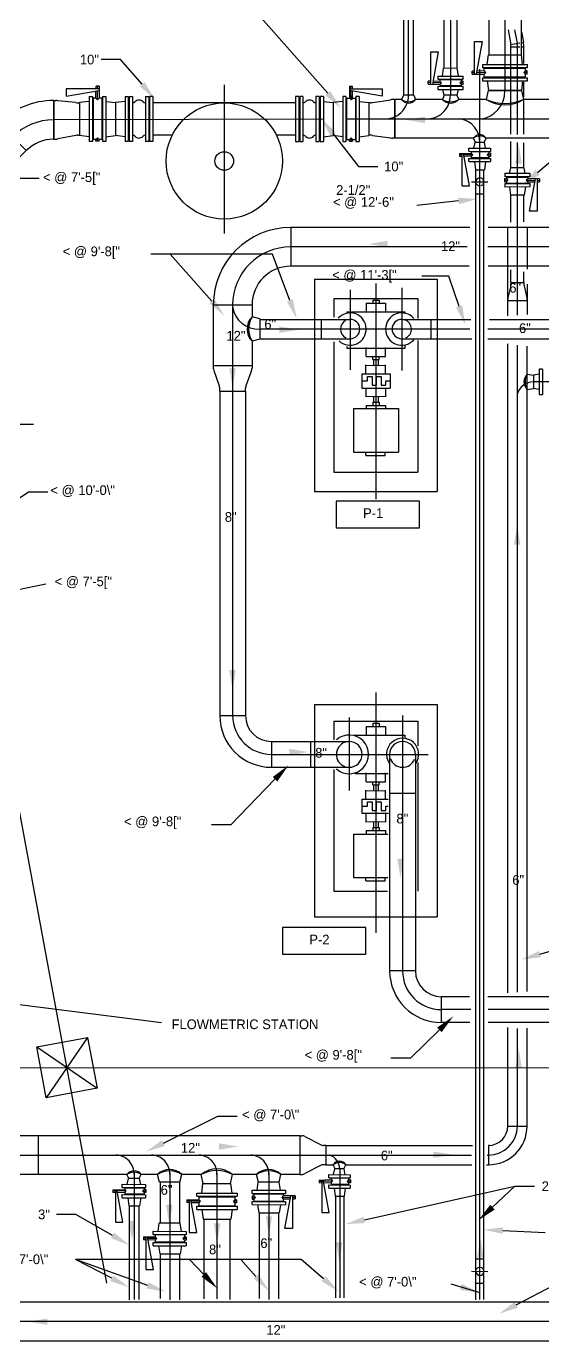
# Model space of a CAD drawing. Extents: x 0 to 1722, y 0 to 1477.
# Drawn here: x 397.1 to 557, y 339 to 746.2 of the extents above; entities that cross this region are included whole.
import ezdxf
from ezdxf.enums import TextEntityAlignment as Align

# ---------------------------------------------------------------- set-up
doc = ezdxf.new("R2010")
doc.units = 0
doc.header["$LTSCALE"] = 8.33
for name, pattern in [('CENTER', [0]), ('DASHED', [0]), ('HIDDEN', [0])]:
    doc.linetypes.add(name, pattern=pattern)
for name, color, linetype in [('A-COLLINE', 9, 'CENTER'), ('A-COLUMN', 9, 'CONTINUOUS'), ('M-CHWNEW', 3, 'CONTINUOUS'), ('M-CL', 9, 'CENTER'), ('M-CWPNEW', 4, 'CONTINUOUS'), ('M-EQPAD', 9, 'CONTINUOUS'), ('M-EQUIP', 5, 'CONTINUOUS'), ('M-MUWATER', 2, 'CONTINUOUS'), ('M-TEXT', 2, 'CONTINUOUS')]:
    doc.layers.add(name, color=color, linetype=linetype)

msp = doc.modelspace()

# ---------------------------------------------------------------- linework, layer by layer
at = {"layer": 'A-COLLINE', "color": 0}
for p, q in [((422.01, 356.82), (332.88, 838.61)), ((198.74, 423.66), (1105.46, 423.3))]:
    msp.add_line(p, q, dxfattribs=at)
at = {"layer": 'A-COLUMN', "color": 0}
for p, q in [((400.32, 429.95), (416.04, 432.92)), ((416.04, 432.92), (403.29, 414.23)), ((416.04, 432.92), (419.01, 417.19)), ((403.29, 414.23), (400.32, 429.95)), ((400.32, 429.95), (419.01, 417.19)), ((419.01, 417.19), (403.29, 414.23))]:
    msp.add_line(p, q, dxfattribs=at)
at = {"layer": 'M-CHWNEW', "color": 0}
for p, q in [((526.42, 769.77), (526.42, 733.23)), ((530.42, 769.77), (530.42, 733.25)), ((540.32, 760.06), (540.32, 737.34)), ((550.32, 760.06), (550.32, 737.34)), ((535.94, 731.31), (535.94, 741.45)), ((535.94, 741.45), (538.28, 741.45)), ((538.28, 741.45), (536.44, 731.31)), ((522.35, 728.21), (522.35, 738.24)), ((522.35, 738.24), (524.69, 738.24)), ((524.69, 738.24), (522.84, 728.17)), ((539.85, 734.34), (540.21, 737.34)), ((540.21, 737.34), (550.43, 737.34)), ((550.79, 734.34), (550.43, 737.34)), ((525.94, 730.73), (526.3, 733.23)), ((526.3, 733.23), (530.55, 733.25)), ((530.92, 730.75), (530.55, 733.25)), ((538.32, 734.34), (552.32, 734.34)), ((538.32, 734.34), (538.32, 733.34)), ((538.32, 733.34), (552.32, 733.34)), ((538.89, 733.16), (551.67, 733.16)), ((538.89, 732.31), (538.89, 733.16)), ((551.67, 732.31), (551.67, 733.16)), ((552.32, 733.34), (552.32, 734.34)), ((522.35, 729.14), (521.56, 729.12)), ((521.56, 728.21), (521.56, 729.12)), ((525.23, 729.09), (523.02, 729.16)), ((524.5, 730.73), (532.36, 730.75)), ((524.5, 730.73), (524.5, 729.73)), ((524.5, 729.73), (532.36, 729.75)), ((525.23, 729.1), (525.23, 729.57)), ((531.87, 729.57), (525.23, 729.57)), ((525.23, 729.1), (525.71, 728.6)), ((531.87, 729.13), (531.38, 728.63)), ((531.87, 729.13), (531.87, 729.57)), ((532.4, 729.13), (531.87, 729.13)), ((532.36, 729.75), (532.36, 730.75)), ((532.4, 728.13), (532.4, 729.13)), ((535.94, 732.24), (535.14, 732.22)), ((535.18, 731.36), (535.18, 732.28)), ((535.97, 731.79), (535.18, 731.78)), ((535.18, 731.36), (538.92, 731.36)), ((539.37, 731.81), (536.5, 731.75)), ((538.89, 732.31), (536.58, 732.25)), ((538.32, 730.24), (538.32, 729.24)), ((538.32, 730.24), (552.32, 730.24)), ((538.32, 729.24), (552.32, 729.24)), ((538.89, 732.31), (539.37, 731.81)), ((538.89, 731.31), (539.37, 731.81)), ((538.89, 730.46), (538.89, 731.31)), ((538.89, 730.46), (551.67, 730.46)), ((539.85, 729.24), (540.21, 726.24)), ((550.79, 729.24), (550.43, 726.24)), ((551.67, 732.31), (551.18, 731.81)), ((552.2, 731.81), (551.18, 731.81)), ((551.67, 731.31), (551.18, 731.81)), ((552.2, 732.31), (551.67, 732.31)), ((551.67, 730.46), (551.67, 731.31)), ((552.2, 731.31), (551.67, 731.31)), ((552.2, 731.31), (552.2, 732.31)), ((552.32, 729.24), (552.32, 730.24)), ((409.48, 726.8), (409.48, 724.46)), ((419.62, 726.8), (409.48, 726.8)), ((409.48, 724.46), (419.62, 726.3)), ((418.62, 723.85), (418.67, 726.16)), ((418.69, 726.8), (418.71, 727.6)), ((419.62, 727.6), (418.71, 727.6)), ((419.12, 723.36), (419.18, 726.24)), ((419.19, 726.8), (419.2, 727.6)), ((419.62, 727.6), (419.62, 723.85)), ((497.15, 727.6), (498.07, 727.6)), ((497.15, 727.6), (497.15, 723.85)), ((497.15, 726.8), (507.29, 726.8)), ((507.29, 724.46), (497.15, 726.3)), ((497.58, 726.8), (497.57, 727.6)), ((497.65, 723.36), (497.59, 726.24)), ((498.08, 726.8), (498.07, 727.6)), ((498.15, 723.85), (498.1, 726.16)), ((507.29, 726.8), (507.29, 724.46)), ((522.35, 728.64), (521.56, 728.63)), ((521.56, 728.21), (525.23, 728.1)), ((525.71, 728.59), (522.93, 728.65)), ((524.5, 727.53), (532.36, 727.56)), ((524.5, 727.53), (524.5, 726.53)), ((524.5, 726.53), (532.36, 726.56)), ((525.23, 728.1), (525.71, 728.6)), ((525.23, 727.69), (525.23, 728.1)), ((531.87, 727.69), (525.23, 727.69)), ((526.03, 726.53), (526.39, 724.79)), ((530.84, 726.56), (530.47, 724.79)), ((531.87, 728.13), (531.38, 728.63)), ((532.4, 728.63), (531.38, 728.63)), ((532.4, 728.13), (531.87, 728.13)), ((531.87, 727.69), (531.87, 728.13)), ((532.36, 726.56), (532.36, 727.56)), ((540.13, 726.24), (539.55, 723.49)), ((550.46, 726.24), (540.13, 726.24)), ((540.21, 726.24), (550.43, 726.24)), ((550.46, 726.24), (551.04, 723.49)), ((405.58, 711.17), (405.58, 723.17)), ((405.58, 723.17), (405.58, 711.17)), ((405.58, 723.17), (406.24, 723.17)), ((412.43, 722.51), (406.84, 723.07)), ((413.03, 722.42), (413.58, 722.42)), ((416.58, 722.89), (413.58, 722.53)), ((413.58, 722.53), (413.58, 712.31)), ((416.58, 724.42), (416.58, 710.42)), ((416.58, 724.42), (417.58, 724.42)), ((417.58, 724.42), (417.58, 710.42)), ((417.77, 723.85), (417.77, 711.07)), ((418.62, 723.85), (417.77, 723.85)), ((418.62, 723.85), (419.12, 723.36)), ((419.62, 723.85), (419.12, 723.36)), ((420.47, 723.85), (419.62, 723.85)), ((420.47, 723.85), (420.47, 711.07)), ((420.69, 724.42), (420.69, 710.42)), ((420.69, 724.42), (421.69, 724.42)), ((421.69, 724.42), (421.69, 710.42)), ((421.69, 722.89), (424.69, 722.53)), ((427.69, 722.89), (424.69, 722.53)), ((424.69, 722.53), (424.69, 712.31)), ((427.69, 724.42), (427.69, 710.42)), ((427.69, 724.42), (428.69, 724.42)), ((428.69, 724.42), (428.69, 710.42)), ((428.99, 724.42), (428.99, 710.42)), ((428.99, 724.42), (429.99, 724.42)), ((429.99, 724.42), (429.99, 710.42)), ((429.99, 722.42), (429.99, 722.42)), ((433.99, 724.42), (433.99, 710.42)), ((433.99, 724.42), (434.99, 724.42)), ((433.99, 722.42), (434, 722.42)), ((434.99, 724.42), (434.99, 710.42)), ((435.26, 724.42), (435.26, 710.42)), ((436.26, 724.42), (435.26, 724.42)), ((436.26, 724.42), (436.26, 710.42)), ((480.51, 722.42), (436.26, 722.42)), ((480.51, 724.42), (480.51, 710.42)), ((481.51, 724.42), (480.51, 724.42)), ((481.51, 724.42), (481.51, 710.42)), ((482.78, 724.42), (481.78, 724.42)), ((481.78, 724.42), (481.78, 710.42)), ((482.78, 722.42), (482.77, 722.42)), ((482.78, 724.42), (482.78, 710.42)), ((486.78, 724.42), (486.78, 710.42)), ((487.78, 724.42), (486.78, 724.42)), ((486.79, 722.42), (486.78, 722.42)), ((487.78, 724.42), (487.78, 710.42)), ((488.08, 724.42), (488.08, 710.42)), ((489.08, 724.42), (488.08, 724.42)), ((489.08, 724.42), (489.08, 710.42)), ((489.08, 722.89), (492.08, 722.53)), ((495.08, 722.89), (492.08, 722.53)), ((492.08, 722.53), (492.08, 712.31)), ((495.08, 724.42), (495.08, 710.42)), ((496.08, 724.42), (495.08, 724.42)), ((496.08, 724.42), (496.08, 710.42)), ((496.3, 723.85), (496.3, 711.07)), ((496.3, 723.85), (497.15, 723.85)), ((497.15, 723.85), (497.65, 723.36)), ((498.15, 723.85), (497.65, 723.36)), ((498.15, 723.85), (499, 723.85)), ((499, 723.85), (499, 711.07)), ((499.19, 724.42), (499.19, 710.42)), ((500.19, 724.42), (499.19, 724.42)), ((500.19, 724.42), (500.19, 710.42)), ((500.19, 722.89), (503.19, 722.53)), ((503.19, 722.53), (503.19, 712.31)), ((503.74, 722.44), (503.19, 722.44)), ((504.34, 722.54), (509.93, 723.39)), ((511.19, 723.49), (510.53, 723.49)), ((511.19, 711.49), (511.19, 723.49)), ((511.19, 723.49), (511.19, 711.49)), ((513.32, 723.49), (511.19, 723.49)), ((511.19, 723.49), (511.19, 711.49)), ((511.19, 711.49), (511.19, 723.49)), ((513.91, 724.79), (513.32, 723.49)), ((517.08, 724.79), (513.91, 724.79)), ((517.08, 724.79), (517.66, 723.49)), ((525.93, 723.49), (517.66, 723.49)), ((526.52, 724.79), (525.93, 723.49)), ((530.47, 724.79), (526.39, 724.79)), ((530.41, 724.79), (530.99, 723.49)), ((539.55, 723.49), (530.99, 723.49)), ((642.4, 723.49), (551.04, 723.49)), ((388.61, 716.14), (397.1, 707.65)), ((405.58, 711.17), (406.24, 711.17)), ((412.43, 712.33), (406.84, 711.26)), ((413.03, 712.42), (413.58, 712.42)), ((416.58, 711.95), (413.58, 712.31)), ((417.58, 710.42), (416.58, 710.42)), ((418.62, 711.07), (417.77, 711.07)), ((418.62, 711.07), (419.12, 711.56)), ((418.62, 710.54), (418.62, 711.07)), ((419.62, 710.54), (418.62, 710.54)), ((419.62, 711.07), (419.12, 711.56)), ((419.12, 710.54), (419.12, 711.56)), ((420.47, 711.07), (419.62, 711.07)), ((419.62, 710.54), (419.62, 711.07)), ((421.69, 710.42), (420.69, 710.42)), ((421.69, 711.95), (424.69, 712.31)), ((427.69, 711.95), (424.69, 712.31)), ((428.69, 710.42), (427.69, 710.42)), ((429.99, 710.42), (428.99, 710.42)), ((429.99, 712.42), (429.99, 712.42)), ((433.99, 712.42), (434, 712.42)), ((434.99, 710.42), (433.99, 710.42)), ((436.26, 710.42), (435.26, 710.42)), ((442.26, 712.42), (436.26, 712.42)), ((480.51, 712.42), (474.51, 712.42)), ((480.51, 710.42), (481.51, 710.42)), ((481.78, 710.42), (482.78, 710.42)), ((482.78, 712.42), (482.77, 712.42)), ((486.79, 712.42), (486.78, 712.42)), ((486.78, 710.42), (487.78, 710.42)), ((488.08, 710.42), (489.08, 710.42)), ((489.08, 711.95), (492.08, 712.31)), ((495.08, 711.95), (492.08, 712.31)), ((495.08, 710.42), (496.08, 710.42)), ((496.3, 711.07), (497.15, 711.07)), ((497.15, 711.07), (497.65, 711.56)), ((497.15, 710.54), (497.15, 711.07)), ((497.15, 710.54), (498.15, 710.54)), ((498.15, 711.07), (497.65, 711.56)), ((497.65, 710.54), (497.65, 711.56)), ((498.15, 711.07), (499, 711.07)), ((498.15, 710.54), (498.15, 711.07)), ((499.19, 710.42), (500.19, 710.42)), ((500.19, 711.95), (503.19, 712.31)), ((503.74, 712.44), (503.19, 712.44)), ((504.34, 712.35), (509.93, 711.58)), ((511.19, 711.49), (510.53, 711.49)), ((535.59, 711.49), (511.19, 711.49)), ((536.18, 710.18), (535.59, 711.49)), ((535.68, 708.44), (536.05, 710.18)), ((538.94, 710.18), (536.05, 710.18)), ((538.87, 710.18), (539.46, 711.49)), ((539.3, 708.41), (538.94, 710.18)), ((627.85, 711.49), (539.46, 711.49)), ((547.18, 702.31), (547.18, 710.46)), ((551.18, 702.31), (551.18, 710.03)), ((397.1, 707.65), (335.39, 645.94)), ((531.21, 706.76), (534.89, 706.87)), ((531.21, 706.76), (531.21, 705.85)), ((532.01, 706.33), (531.21, 706.34)), ((532.01, 705.83), (531.21, 705.85)), ((532.01, 706.76), (532.01, 696.73)), ((534.35, 696.73), (532.5, 706.8)), ((535.37, 706.38), (532.59, 706.32)), ((534.89, 705.88), (532.68, 705.81)), ((534.16, 707.44), (534.16, 708.44)), ((534.16, 708.44), (540.83, 708.41)), ((534.16, 707.44), (540.83, 707.41)), ((534.16, 704.24), (534.16, 705.24)), ((534.16, 705.24), (540.83, 705.22)), ((534.89, 707.28), (534.89, 706.87)), ((540.33, 707.28), (534.89, 707.28)), ((534.89, 706.87), (535.37, 706.37)), ((534.89, 705.87), (535.37, 706.37)), ((534.89, 705.87), (534.89, 705.4)), ((540.33, 705.4), (534.89, 705.4)), ((540.33, 706.84), (539.85, 706.34)), ((540.86, 706.34), (539.85, 706.34)), ((540.33, 705.84), (539.85, 706.34)), ((540.33, 707.28), (540.33, 706.84)), ((540.86, 706.84), (540.33, 706.84)), ((540.86, 705.84), (540.33, 705.84)), ((540.33, 705.84), (540.33, 705.4)), ((540.83, 708.41), (540.83, 707.41)), ((540.83, 705.22), (540.83, 704.22)), ((540.86, 706.84), (540.86, 705.84)), ((534.16, 704.24), (540.83, 704.22)), ((535.84, 704.24), (536.21, 701.74)), ((536.21, 701.74), (538.94, 701.72)), ((536.32, 351.61), (536.32, 701.74)), ((538.82, 351.72), (538.82, 701.72)), ((539.3, 704.22), (538.94, 701.72)), ((553.11, 700.58), (545.25, 700.55)), ((545.25, 700.55), (545.25, 699.55)), ((546.78, 700.55), (547.14, 702.31)), ((551.23, 702.31), (547.14, 702.31)), ((551.59, 700.58), (551.23, 702.31)), ((553.11, 699.58), (553.11, 700.58)), ((532.01, 696.73), (534.35, 696.73)), ((545.22, 698.98), (545.75, 698.98)), ((545.22, 698.98), (545.22, 697.98)), ((545.22, 698.48), (546.23, 698.48)), ((545.22, 697.98), (545.75, 697.98)), ((553.11, 699.58), (545.25, 699.55)), ((553.11, 697.38), (545.25, 697.35)), ((545.25, 697.35), (545.25, 696.35)), ((553.11, 696.38), (545.25, 696.35)), ((545.75, 699.42), (552.39, 699.42)), ((545.75, 699.42), (545.75, 698.98)), ((545.75, 698.98), (546.23, 698.48)), ((545.75, 697.98), (546.23, 698.48)), ((545.75, 697.98), (545.75, 697.54)), ((545.75, 697.54), (552.39, 697.54)), ((546.7, 696.35), (547.06, 693.85)), ((551.67, 696.38), (551.31, 693.88)), ((552.39, 699.01), (551.9, 698.51)), ((552.39, 698.01), (551.9, 698.51)), ((551.9, 698.51), (554.68, 698.45)), ((552.38, 698.01), (554.59, 697.95)), ((552.39, 699.42), (552.39, 699.01)), ((556.06, 698.9), (552.39, 699.01)), ((552.39, 698.01), (552.39, 697.54)), ((552.92, 688.87), (554.77, 698.93)), ((553.11, 696.38), (553.11, 697.38)), ((555.26, 698.9), (555.26, 688.87)), ((555.26, 698.46), (556.06, 698.48)), ((555.26, 697.96), (556.06, 697.98)), ((556.06, 698.9), (556.06, 697.98)), ((536.32, 694.24), (538.82, 694.22)), ((551.31, 693.88), (547.06, 693.85)), ((547.18, 685.47), (547.18, 693.85)), ((551.18, 685.55), (551.18, 693.88)), ((555.26, 688.87), (552.92, 688.87)), ((534.45, 683.83), (479, 683.83)), ((479, 683.83), (479, 671.83)), ((626.7, 683.83), (540.13, 683.83)), ((546.18, 656.45), (546.18, 683.96)), ((552.18, 683.96), (552.18, 670.95)), ((534.25, 671.83), (479, 671.83)), ((626.82, 671.83), (540.09, 671.83)), ((547.18, 666.74), (547.18, 670.66)), ((551.18, 666.74), (551.18, 670.08)), ((547.13, 665.8), (546.24, 662.08)), ((547.18, 666.74), (547.18, 666.26)), ((547.18, 666.74), (551.18, 666.74)), ((551.18, 666.74), (551.18, 666.26)), ((551.24, 665.8), (552.13, 662.08)), ((552.18, 666.23), (552.18, 656.91)), ((455, 659.83), (455, 641.08)), ((455, 659.83), (467, 659.83)), ((467, 659.83), (467, 656.12)), ((546.18, 661.24), (546.18, 661.61)), ((546.18, 661.24), (552.18, 661.24)), ((552.18, 661.24), (552.18, 661.61)), ((469.37, 655.54), (467, 656.12)), ((469.37, 655.54), (469.37, 649.18)), ((469.37, 655.36), (497.36, 655.36)), ((488.36, 655.36), (488.36, 649.36)), ((513.36, 655.36), (534.77, 655.36)), ((522.36, 655.36), (522.36, 649.36)), ((540.58, 655.36), (626.94, 655.36)), ((469.37, 649.18), (467, 648.59)), ((467, 648.59), (467, 641.08)), ((469.37, 649.36), (497.36, 649.36)), ((513.36, 649.36), (535.03, 649.36)), ((540.03, 649.36), (626.21, 649.36)), ((546.18, 446.7), (546.18, 647.75)), ((552.18, 447.14), (552.18, 647.02)), ((455, 641.08), (455, 640.25)), ((455, 641.08), (467, 641.08)), ((455.12, 639.56), (456.87, 634.81)), ((466.87, 639.56), (465.12, 634.81)), ((467, 641.08), (467, 640.25)), ((556.92, 639.94), (555.92, 639.94)), ((555.92, 639.94), (555.95, 632.08)), ((556.92, 639.94), (556.95, 632.08)), ((552.18, 638.37), (554.18, 638.03)), ((555.92, 638.41), (554.18, 638.05)), ((554.18, 638.05), (554.18, 633.97)), ((457, 633.08), (457, 634.11)), ((457, 633.08), (457, 532.6)), ((457, 633.08), (465, 633.08)), ((465, 633.08), (465, 634.11)), ((465, 633.08), (465, 532.6)), ((552.18, 633.65), (554.18, 633.99)), ((555.95, 633.61), (554.18, 633.97)), ((555.95, 632.08), (556.95, 632.08)), ((457, 532.6), (465, 532.6)), ((473, 524.6), (473, 516.6)), ((473, 524.6), (497.11, 524.6)), ((485.11, 524.6), (485.11, 516.6)), ((509.61, 520.6), (509.61, 453.53)), ((517.61, 520.6), (517.61, 453.53)), ((473, 516.6), (497.11, 516.6)), ((509.61, 508.6), (517.61, 508.6)), ((517.61, 453.53), (509.61, 453.53)), ((525.61, 445.53), (525.61, 437.53)), ((534.35, 445.53), (525.61, 445.53)), ((652.26, 445.53), (540.05, 445.53)), ((534.46, 437.53), (525.61, 437.53)), ((652.26, 437.53), (540.17, 437.53)), ((546.18, 405.46), (546.18, 435.95)), ((552.18, 405.46), (552.18, 435.74)), ((546.18, 405.46), (552.18, 405.46)), ((481.84, 402.46), (389.69, 402.46)), ((400.91, 390.46), (400.91, 402.46)), ((481.84, 402.46), (481.84, 390.46)), ((481.84, 402.46), (482.4, 402.46)), ((483.38, 402.2), (488.15, 399.72)), ((489.84, 399.46), (489.14, 399.46)), ((489.84, 399.46), (535.28, 399.46)), ((489.84, 399.46), (489.84, 393.46)), ((540.18, 399.46), (540.18, 393.46)), ((540.52, 399.46), (540.18, 399.46)), ((488.15, 393.2), (483.38, 390.72)), ((489.84, 393.46), (489.14, 393.46)), ((489.84, 393.46), (492.16, 393.46)), ((492.75, 392.16), (492.16, 393.46)), ((492.26, 390.42), (492.62, 392.16)), ((495.51, 392.16), (492.62, 392.16)), ((495.44, 392.16), (496.03, 393.46)), ((495.87, 390.39), (495.51, 392.16)), ((496.03, 393.46), (535.09, 393.46)), ((539.59, 393.46), (540.18, 393.46)), ((428.27, 390.46), (382.91, 390.46)), ((426.83, 386.42), (426.83, 387.42)), ((426.83, 387.42), (434.05, 387.39)), ((428.85, 389.16), (428.27, 390.46)), ((428.36, 387.42), (428.72, 389.16)), ((432.16, 389.16), (428.72, 389.16)), ((432.09, 389.16), (432.68, 390.46)), ((432.52, 387.39), (432.16, 389.16)), ((437.74, 390.46), (432.68, 390.46)), ((434.05, 387.39), (434.05, 386.39)), ((438.32, 388.09), (437.74, 390.46)), ((444.68, 388.09), (438.32, 388.09)), ((438.5, 388.09), (438.5, 375.34)), ((444.5, 388.09), (444.5, 375.34)), ((444.68, 388.09), (445.27, 390.46)), ((451.29, 390.46), (445.27, 390.46)), ((451.88, 387.71), (451.29, 390.46)), ((451.42, 384.71), (451.79, 387.71)), ((451.79, 387.71), (460.43, 387.71)), ((460.37, 387.71), (460.95, 390.46)), ((460.8, 384.71), (460.43, 387.71)), ((468.41, 390.46), (460.95, 390.46)), ((468.99, 388.09), (468.41, 390.46)), ((468.56, 385.6), (468.92, 388.09)), ((475.43, 388.09), (468.92, 388.09)), ((475.36, 388.09), (475.94, 390.46)), ((475.79, 385.57), (475.43, 388.09)), ((481.84, 390.46), (475.94, 390.46)), ((481.84, 390.46), (482.4, 390.46)), ((487.79, 388.74), (491.46, 388.85)), ((487.79, 388.74), (487.79, 387.83)), ((488.58, 388.31), (487.79, 388.32)), ((488.58, 387.81), (487.79, 387.83)), ((488.58, 388.74), (488.58, 378.71)), ((490.92, 378.71), (489.07, 388.78)), ((491.94, 388.35), (489.16, 388.3)), ((491.46, 387.85), (489.25, 387.79)), ((490.73, 389.42), (490.73, 390.42)), ((490.73, 390.42), (497.4, 390.39)), ((490.73, 389.42), (497.4, 389.39)), ((490.73, 386.22), (490.73, 387.22)), ((490.73, 387.22), (497.4, 387.19)), ((491.46, 389.26), (491.46, 388.85)), ((496.91, 389.26), (491.46, 389.26)), ((491.46, 388.85), (491.94, 388.35)), ((491.46, 387.85), (491.94, 388.35)), ((491.46, 387.85), (491.46, 387.38)), ((496.91, 387.38), (491.46, 387.38)), ((496.91, 388.82), (496.42, 388.32)), ((497.44, 388.32), (496.42, 388.32)), ((496.91, 387.82), (496.42, 388.32)), ((496.91, 389.26), (496.91, 388.82)), ((497.44, 388.82), (496.91, 388.82)), ((497.44, 387.82), (496.91, 387.82)), ((496.91, 387.82), (496.91, 387.38)), ((497.4, 390.39), (497.4, 389.39)), ((497.4, 387.19), (497.4, 386.19)), ((497.44, 388.82), (497.44, 387.82)), ((423.89, 385.74), (427.56, 385.85)), ((423.89, 385.74), (423.89, 384.83)), ((424.69, 385.31), (423.89, 385.32)), ((424.69, 384.81), (423.89, 384.83)), ((424.69, 385.74), (424.69, 375.71)), ((427.03, 375.71), (425.18, 385.78)), ((428.05, 385.35), (425.27, 385.3)), ((427.56, 384.85), (425.36, 384.79)), ((426.83, 386.42), (434.05, 386.39)), ((426.83, 384.22), (434.05, 384.19)), ((426.83, 383.22), (426.83, 384.22)), ((426.83, 383.22), (434.05, 383.19)), ((433.56, 386.26), (427.56, 386.26)), ((427.56, 386.26), (427.56, 385.85)), ((427.56, 385.85), (428.05, 385.35)), ((427.56, 384.85), (428.05, 385.35)), ((427.56, 384.85), (427.56, 384.38)), ((433.56, 384.38), (427.56, 384.38)), ((428.52, 383.22), (428.88, 380.72)), ((432.52, 383.19), (432.16, 380.69)), ((433.56, 385.82), (433.07, 385.32)), ((434.09, 385.32), (433.07, 385.32)), ((433.56, 384.82), (433.07, 385.32)), ((433.56, 386.26), (433.56, 385.82)), ((434.09, 385.82), (433.56, 385.82)), ((434.09, 384.82), (433.56, 384.82)), ((433.56, 384.82), (433.56, 384.38)), ((434.05, 384.19), (434.05, 383.19)), ((434.09, 385.82), (434.09, 384.82)), ((449.94, 384.71), (462.36, 384.71)), ((449.94, 383.71), (449.94, 384.71)), ((449.94, 383.71), (462.36, 383.71)), ((450.51, 383.49), (461.71, 383.49)), ((450.51, 383.49), (450.51, 382.64)), ((461.71, 383.49), (461.71, 382.64)), ((462.36, 384.71), (462.36, 383.71)), ((467.03, 384.6), (467.03, 385.6)), ((467.03, 385.6), (477.32, 385.57)), ((467.03, 384.6), (477.32, 384.57)), ((467.07, 383.83), (467.6, 383.83)), ((467.07, 383.83), (467.07, 382.83)), ((467.07, 383.33), (468.08, 383.33)), ((467.07, 382.83), (467.6, 382.83)), ((467.6, 384.48), (467.6, 383.83)), ((467.6, 384.48), (476.67, 384.48)), ((467.6, 383.83), (468.08, 383.33)), ((467.6, 382.83), (468.08, 383.33)), ((467.6, 382.83), (467.6, 382.23)), ((476.67, 383.86), (476.18, 383.36)), ((476.18, 383.36), (478.96, 383.41)), ((476.67, 382.86), (476.18, 383.36)), ((476.66, 382.86), (478.87, 382.91)), ((476.67, 384.48), (476.67, 383.86)), ((480.34, 383.86), (476.67, 383.86)), ((476.67, 382.86), (476.67, 382.23)), ((477.2, 373.71), (479.04, 383.86)), ((477.32, 385.57), (477.32, 384.57)), ((479.54, 383.86), (479.54, 373.71)), ((479.54, 383.42), (480.34, 383.44)), ((479.54, 382.92), (480.34, 382.94)), ((480.34, 383.86), (480.34, 382.94)), ((490.73, 386.22), (497.4, 386.19)), ((492.41, 386.22), (492.78, 383.72)), ((492.78, 383.72), (495.51, 383.69)), ((492.89, 383.72), (492.89, 352.19)), ((495.39, 383.7), (495.39, 352.24)), ((495.87, 386.19), (495.51, 383.69)), ((428.88, 380.72), (432.16, 380.69)), ((428.98, 380.72), (428.98, 351.63)), ((431.98, 380.7), (431.98, 351.75)), ((446.76, 382.64), (446.76, 381.73)), ((446.76, 382.64), (450.51, 382.64)), ((447.56, 382.21), (446.76, 382.23)), ((447.56, 381.71), (446.76, 381.73)), ((447.56, 382.64), (447.56, 372.5)), ((449.9, 372.5), (448.06, 382.64)), ((450.99, 382.14), (448.12, 382.2)), ((450.51, 381.64), (448.19, 381.7)), ((449.94, 380.6), (462.36, 380.6)), ((449.94, 379.6), (449.94, 380.6)), ((449.94, 379.6), (462.36, 379.6)), ((450.51, 382.64), (450.99, 382.14)), ((450.51, 381.64), (450.99, 382.14)), ((450.51, 381.64), (450.51, 380.79)), ((450.51, 380.79), (461.71, 380.79)), ((451.47, 379.6), (451.83, 376.6)), ((460.84, 379.6), (460.47, 376.6)), ((461.71, 382.64), (461.22, 382.14)), ((462.24, 382.14), (461.22, 382.14)), ((461.71, 381.64), (461.22, 382.14)), ((462.24, 382.64), (461.71, 382.64)), ((462.24, 381.64), (461.71, 381.64)), ((461.71, 381.64), (461.71, 380.79)), ((462.24, 382.64), (462.24, 381.64)), ((462.36, 380.6), (462.36, 379.6)), ((467.03, 382.11), (477.32, 382.08)), ((467.03, 381.11), (467.03, 382.11)), ((467.03, 381.11), (477.32, 381.08)), ((467.6, 382.23), (476.67, 382.23)), ((468.71, 381.11), (469.08, 378.61)), ((475.79, 381.08), (475.43, 378.58)), ((477.32, 382.08), (477.32, 381.08)), ((488.58, 378.71), (490.92, 378.71)), ((424.69, 375.71), (427.03, 375.71)), ((437.88, 372.85), (438.25, 375.34)), ((444.76, 375.34), (438.25, 375.34)), ((445.12, 372.82), (444.76, 375.34)), ((451.83, 376.6), (460.47, 376.6)), ((452.12, 376.6), (452.12, 351.88)), ((460.12, 376.6), (460.12, 351.77)), ((469.08, 378.61), (475.43, 378.58)), ((469.18, 378.61), (469.18, 352.06)), ((475.18, 378.59), (475.18, 351.92)), ((433.34, 371.11), (433.34, 370.19)), ((433.34, 371.11), (437.01, 371.11)), ((434.14, 370.67), (433.34, 370.69)), ((434.14, 371.11), (434.14, 360.97)), ((436.48, 360.97), (434.63, 371.11)), ((437.5, 370.61), (434.72, 370.66)), ((436.36, 371.85), (436.36, 372.85)), ((436.36, 372.85), (446.65, 372.82)), ((436.36, 371.85), (446.65, 371.82)), ((446.08, 371.73), (437.01, 371.73)), ((437.01, 371.73), (437.01, 371.11)), ((437.01, 371.11), (437.5, 370.61)), ((437.01, 370.11), (437.5, 370.61)), ((446.08, 371.08), (445.59, 370.58)), ((446.61, 370.58), (445.59, 370.58)), ((446.08, 370.08), (445.59, 370.58)), ((446.08, 371.73), (446.08, 371.08)), ((446.61, 371.08), (446.08, 371.08)), ((446.61, 371.08), (446.61, 370.08)), ((446.65, 372.82), (446.65, 371.82)), ((447.56, 372.5), (449.9, 372.5)), ((479.54, 373.71), (477.2, 373.71)), ((434.14, 370.18), (433.34, 370.19)), ((437.01, 370.11), (434.81, 370.16)), ((436.36, 369.36), (446.65, 369.33)), ((436.36, 368.36), (436.36, 369.36)), ((436.36, 368.36), (446.65, 368.33)), ((437.01, 370.11), (437.01, 369.48)), ((446.08, 369.48), (437.01, 369.48)), ((438.04, 368.36), (438.41, 365.86)), ((445.12, 368.33), (444.76, 365.83)), ((446.61, 370.08), (446.08, 370.08)), ((446.08, 370.08), (446.08, 369.48)), ((446.65, 369.33), (446.65, 368.33)), ((438.41, 365.86), (444.76, 365.83)), ((438.5, 365.86), (438.5, 352)), ((444.5, 365.84), (444.5, 351.65)), ((538.82, 364.19), (536.32, 364.22)), ((434.14, 360.97), (436.48, 360.97)), ((538.93, 356.69), (536.2, 356.72))]:
    msp.add_line(p, q, dxfattribs=at)
at = {"layer": 'M-CHWNEW', "color": 0, "linetype": 'DASHED'}
for p, q in [((546.28, 745.04), (547.11, 740.52)), ((550.45, 744.45), (551.05, 741.25)), ((550.6, 741.16), (551.05, 741.25)), ((550.54, 739.79), (551.18, 739.79)), ((551.18, 734.61), (551.18, 739.79)), ((551.18, 724.32), (551.18, 728.82)), ((551.18, 712.76), (551.18, 723.15))]:
    msp.add_line(p, q, dxfattribs=at)
at = {"layer": 'M-CHWNEW', "color": 0}
for radius in [18, 2.88]:
    msp.add_circle((458.39, 704.42), radius, dxfattribs=at)
at = {"layer": 'M-CHWNEW', "color": 0, "linetype": 'DASHED'}
msp.add_arc((543.18, 739.79), 8, 360, 10.4812, dxfattribs=at)
at = {"layer": 'M-CHWNEW', "color": 0}
for centre, radius, start, end in [((405.58, 699.17), 24, 90, 135), ((406.24, 721.17), 2, 72.5061, 90), ((413.03, 724.42), 2, 252.5061, 270), ((429.99, 723.42), 1, 270, 317.9662), ((431.99, 721.61), 1.71, 42.0338, 137.9662), ((434, 723.42), 1, 222.0338, 270), ((482.77, 723.42), 1, 270, 317.9662), ((484.78, 721.61), 1.71, 42.0338, 137.9662), ((486.79, 723.42), 1, 222.0338, 270), ((503.74, 724.44), 2, 270, 287.4939), ((510.53, 721.49), 2, 90, 107.4939), ((515.49, 725.09), 2.7, 216.3948, 323.6052), ((515.49, 726.51), 3.72, 234.3105, 305.6895), ((528.46, 727.71), 4.92, 239.0908, 300.9092), ((528.46, 725.85), 3.46, 223.0917, 316.9083), ((545.3, 732.32), 10.54, 236.9414, 303.0586), ((545.3, 736.26), 14.01, 245.7802, 294.2198), ((405.58, 699.17), 12, 90, 135), ((406.24, 713.17), 2, 270, 287.4939), ((413.03, 710.42), 2, 90, 107.4939), ((429.99, 711.42), 1, 42.0338, 90), ((431.99, 713.23), 1.71, 222.0338, 317.9662), ((434, 711.42), 1, 90, 137.9662), ((482.77, 711.42), 1, 42.0338, 90), ((484.78, 713.23), 1.71, 222.0338, 317.9662), ((486.79, 711.42), 1, 90, 137.9662), ((503.74, 710.44), 2, 72.5061, 90), ((510.53, 713.49), 2, 252.5061, 270), ((537.52, 710.33), 2.25, 30.8342, 149.1658), ((537.52, 709.16), 3.02, 50.2251, 129.7749), ((537.57, 697.98), 1.25, 0.6164, 179.3836), ((537.57, 697.98), 1.25, 201.7497, 258.559), ((537.57, 697.98), 1.25, 287.0852, 339.0857), ((479, 659.83), 24, 90, 180), ((479, 659.83), 12, 90, 180), ((545.18, 666.26), 2, 346.5336, 0), ((553.18, 666.26), 2, 180, 193.4664), ((548.18, 661.61), 2, 166.5336, 180), ((550.18, 661.61), 2, 360, 13.4664), ((470.88, 652.36), 5.41, 135.9299, 224.0701), ((473.02, 652.36), 7.1, 148.0025, 211.9975), ((497.36, 652.36), 3, 270, 90), ((513.36, 652.36), 3, 90.3919, 270.0016), ((457, 640.25), 2, 180, 200.2509), ((465, 640.25), 2, 339.7491, 0), ((554.41, 636.01), 3.24, 133.3148, 226.6852), ((556.15, 636.01), 4.62, 149.2536, 210.7464), ((455, 634.11), 2, 360, 20.2509), ((467, 634.11), 2, 159.7491, 180), ((473, 532.6), 16, 180, 270), ((473, 532.6), 8, 180, 270), ((497.11, 520.6), 4, 270, 90), ((513.61, 520.6), 4, 0, 180), ((525.61, 453.53), 16, 180, 270), ((525.61, 453.53), 8, 180, 270), ((540.18, 405.46), 12, 270, 360), ((540.18, 405.46), 6, 270, 360), ((482.4, 400.46), 2, 60.4185, 90), ((489.14, 401.46), 2, 240.4185, 270), ((430.47, 388.8), 2.76, 37.109, 142.891), ((430.47, 387.33), 3.83, 54.8273, 125.1727), ((441.5, 386.57), 5.41, 45.9299, 134.0701), ((441.5, 384.44), 7.1, 58.0025, 121.9975), ((456.12, 384.48), 7.69, 51.0973, 128.9027), ((456.12, 381.62), 10.08, 61.3529, 118.6471), ((472.18, 386.57), 5.41, 45.9299, 134.0701), ((472.18, 384.44), 7.1, 58.0025, 121.9975), ((489.14, 391.46), 2, 90, 119.5815), ((494.1, 392.31), 2.25, 30.8342, 149.1658), ((494.1, 391.14), 3.02, 50.2251, 129.7749), ((482.4, 392.46), 2, 270, 299.5815), ((537.57, 360.45), 1.25, 180.6164, 359.3836), ((537.57, 360.45), 1.25, 101.441, 158.2503), ((537.57, 360.45), 1.25, 21.7497, 78.559)]:
    msp.add_arc(centre, radius, start, end, dxfattribs=at)
at = {"layer": 'M-CHWNEW', "color": 0, "linetype": 'HIDDEN'}
for centre, radius, start, end in [((497.36, 652.36), 3, 118.0888, 243.1684), ((513.61, 520.6), 4, 199.2955, 338.5422)]:
    msp.add_arc(centre, radius, start, end, dxfattribs=at)
at = {"layer": 'M-CL', "color": 0}
for p, q in [((528.42, 769.77), (528.42, 724.79)), ((515.48, 724.79), (515.48, 757.89)), ((545.32, 760.06), (545.32, 726.12)), ((537.57, 351.72), (537.57, 732.89)), ((458.39, 728.02), (458.39, 681.96)), ((489.26, 717.42), (405.58, 717.23)), ((639.44, 717.42), (496.55, 717.42)), ((549.18, 685.42), (549.18, 710.2)), ((534.91, 697.99), (540.01, 697.97)), ((549.18, 656.64), (549.18, 692.5)), ((533.64, 677.83), (479, 677.83)), ((626.42, 677.83), (540.04, 677.83)), ((497.36, 664.56), (497.36, 639.7)), ((505.36, 666.45), (505.36, 599.69)), ((513.36, 665.17), (513.36, 639.55)), ((461, 659.83), (461, 532.6)), ((534.48, 652.36), (469.37, 652.36)), ((625.97, 652.36), (539.99, 652.36)), ((549.18, 446.9), (549.18, 647.4)), ((602.59, 635.98), (554.18, 636.03)), ((335.87, 622.86), (399.33, 622.86)), ((505.36, 539.77), (505.36, 465.32)), ((497.11, 532.04), (497.11, 509.43)), ((513.61, 532.6), (513.61, 453.53)), ((473, 520.6), (521.53, 520.6)), ((534.72, 441.53), (525.61, 441.53)), ((659.96, 441.53), (540.1, 441.53)), ((549.18, 405.46), (549.18, 435.69)), ((371.35, 396.46), (535.01, 396.46)), ((539.85, 396.46), (540.18, 396.46)), ((494.14, 392.16), (494.14, 352.22)), ((430.48, 390.87), (430.48, 351.7)), ((441.5, 390.87), (441.5, 351.64)), ((456.12, 390.87), (456.12, 351.94)), ((472.18, 390.87), (472.18, 351.75)), ((534.91, 360.47), (540.01, 360.44)), ((756.89, 344.95), (346.47, 344.95))]:
    msp.add_line(p, q, dxfattribs=at)
at = {"layer": 'M-CL', "color": 0, "linetype": 'DASHED'}
for p, q in [((548.31, 745.07), (549.08, 740.88)), ((549.18, 712.67), (549.18, 739.79))]:
    msp.add_line(p, q, dxfattribs=at)
msp.add_arc((543.18, 739.79), 6, 360, 10.4812, dxfattribs=at)
at = {"layer": 'M-CL', "color": 0}
for centre, radius, start, end in [((536.52, 726.12), 8.8, 276.2727, 0), ((508.16, 724.79), 7.32, 266.681, 360), ((521.1, 724.79), 7.32, 266.681, 360), ((405.58, 699.17), 18, 90, 135), ((530.1, 710.18), 7.47, 360, 78.0881), ((479, 659.83), 18, 90, 180), ((468.93, 660.36), 8.02, 188.3395, 273.1602), ((554.18, 630.73), 5.28, 90, 161.3405), ((473, 532.6), 12, 180, 270), ((525.61, 453.53), 12, 180, 270), ((540.18, 405.46), 9, 270, 360), ((424.7, 390.68), 5.79, 358.0814, 88.1549), ((435.72, 390.68), 5.79, 358.0814, 88.1549), ((450.34, 390.68), 5.79, 358.0814, 88.1549), ((466.39, 390.68), 5.79, 358.0814, 88.1549), ((489.57, 392.16), 4.57, 0, 70.4833)]:
    msp.add_arc(centre, radius, start, end, dxfattribs=at)
at = {"layer": 'M-CWPNEW', "color": 0, "linetype": 'DASHED'}
for p, q in [((547.11, 740.52), (549.89, 741.03)), ((547.18, 739.79), (549.94, 739.79)), ((547.18, 712.74), (547.18, 739.79))]:
    msp.add_line(p, q, dxfattribs=at)
at = {"layer": 'M-CWPNEW', "color": 0}
for p, q in [((346.7, 350.95), (632, 350.95)), ((346.93, 338.95), (632, 338.95))]:
    msp.add_line(p, q, dxfattribs=at)
at = {"layer": 'M-CWPNEW', "color": 0, "linetype": 'DASHED'}
msp.add_arc((543.18, 739.79), 4, 360, 10.4812, dxfattribs=at)
at = {"layer": 'M-EQPAD', "color": 0}
for p, q in [((486.36, 667.82), (486.36, 602.07)), ((486.36, 667.82), (524.36, 667.82)), ((524.36, 667.82), (524.36, 602.07)), ((486.36, 602.07), (524.36, 602.07)), ((486.36, 536.05), (524.36, 536.05)), ((486.36, 536.05), (486.36, 470.3)), ((524.36, 536.05), (524.36, 470.3)), ((486.36, 470.3), (524.36, 470.3))]:
    msp.add_line(p, q, dxfattribs=at)
at = {"layer": 'M-EQUIP', "color": 0}
for p, q in [((492.36, 661.82), (492.36, 656.02)), ((492.36, 661.82), (518.36, 661.82)), ((502.36, 660.36), (508.36, 660.36)), ((502.36, 660.36), (502.36, 657.65)), ((504.36, 661.32), (506.36, 661.32)), ((504.36, 661.32), (504.36, 660.36)), ((506.36, 661.32), (506.36, 660.36)), ((508.36, 660.36), (508.36, 657.65)), ((518.36, 661.82), (518.36, 655.68)), ((496.36, 657.65), (514.36, 657.65)), ((496.36, 657.65), (496.36, 657.37)), ((514.36, 657.65), (514.36, 657.44)), ((492.36, 648.44), (492.36, 608.07)), ((518.36, 648.8), (518.36, 608.07)), ((496.36, 646.94), (496.36, 646.46)), ((496.36, 646.46), (514.36, 646.46)), ((502.36, 643.9), (502.36, 646.6)), ((502.36, 643.9), (508.36, 643.9)), ((504.36, 642.94), (504.36, 643.9)), ((506.36, 642.96), (506.36, 643.9)), ((508.36, 643.9), (508.36, 646.6)), ((514.36, 647.24), (514.36, 646.46)), ((502.29, 638.53), (502.29, 641.23)), ((504.61, 642.94), (504.61, 641.12)), ((506.11, 642.96), (506.11, 641.11)), ((508.29, 638.53), (508.29, 641.23)), ((501, 638.53), (501, 634.1)), ((501, 638.53), (509.73, 638.53)), ((501, 636.32), (502.76, 636.32)), ((502.76, 637.68), (504.17, 637.68)), ((502.76, 636.32), (502.76, 637.68)), ((504.17, 637.68), (504.17, 634.98)), ((505.55, 634.98), (505.55, 637.7)), ((505.55, 637.7), (507, 637.7)), ((507, 637.7), (507, 635.01)), ((508.42, 635.01), (508.42, 636.32)), ((508.42, 636.32), (509.73, 636.32)), ((509.73, 638.53), (509.73, 634.1)), ((501, 634.1), (509.73, 634.1)), ((502.29, 634.1), (502.29, 631.4)), ((504.17, 634.98), (505.55, 634.98)), ((504.61, 631.51), (504.61, 629.69)), ((506.11, 631.52), (506.11, 629.69)), ((507, 635.01), (508.42, 635.01)), ((508.29, 634.1), (508.29, 631.4)), ((498.41, 627.7), (498.41, 614.23)), ((498.41, 627.7), (512.31, 627.7)), ((502.36, 628.73), (502.36, 627.7)), ((502.36, 628.73), (508.36, 628.73)), ((504.36, 629.69), (506.36, 629.69)), ((504.36, 629.69), (504.36, 628.73)), ((506.36, 629.69), (506.36, 628.73)), ((508.36, 628.73), (508.36, 627.7)), ((512.31, 627.7), (512.31, 614.23)), ((498.41, 614.23), (512.31, 614.23)), ((502.25, 613.16), (502.25, 614.23)), ((502.25, 613.16), (508.25, 613.16)), ((504.36, 613.19), (506.36, 613.19)), ((508.25, 613.16), (508.25, 614.23)), ((492.36, 608.07), (518.36, 608.07)), ((492.36, 530.87), (492.36, 525.09)), ((492.36, 530.87), (518.36, 530.87)), ((504.36, 530.22), (504.36, 529.26)), ((504.36, 530.22), (506.36, 530.22)), ((506.36, 530.22), (506.36, 529.26)), ((518.36, 530.87), (518.36, 523.21)), ((498.48, 526.56), (514.36, 526.56)), ((502.36, 529.26), (502.36, 526.56)), ((502.36, 529.26), (508.36, 529.26)), ((508.36, 529.26), (508.36, 526.56)), ((514.36, 526.56), (514.36, 525.75)), ((518.36, 518.12), (518.36, 478.25)), ((492.36, 515.89), (492.36, 478.25)), ((498.92, 514.7), (509.14, 514.7)), ((502.36, 512.14), (502.36, 514.84)), ((508.36, 512.14), (508.36, 514.84)), ((502.29, 506.77), (502.29, 509.47)), ((502.36, 512.14), (508.36, 512.14)), ((504.36, 511.18), (504.36, 512.14)), ((504.61, 511.18), (504.61, 509.36)), ((506.11, 511.19), (506.11, 509.34)), ((506.36, 511.2), (506.36, 512.14)), ((508.29, 506.77), (508.29, 509.47)), ((501, 506.77), (501, 502.34)), ((501, 506.77), (509.15, 506.77)), ((502.76, 504.55), (502.76, 505.92)), ((502.76, 505.92), (504.17, 505.92)), ((504.17, 505.92), (504.17, 503.22)), ((505.55, 503.22), (505.55, 505.94)), ((505.55, 505.94), (507, 505.94)), ((507, 505.94), (507, 503.25)), ((501, 504.55), (502.76, 504.55)), ((501, 502.34), (509.22, 502.34)), ((502.29, 502.34), (502.29, 499.64)), ((504.17, 503.22), (505.55, 503.22)), ((507, 503.25), (508.42, 503.25)), ((508.29, 502.34), (508.29, 499.64)), ((508.42, 504.55), (509.18, 504.55)), ((508.42, 503.25), (508.42, 504.55)), ((502.36, 496.97), (502.36, 495.93)), ((502.36, 496.97), (508.36, 496.97)), ((504.36, 497.93), (504.36, 496.97)), ((504.36, 497.93), (506.36, 497.93)), ((504.61, 499.75), (504.61, 497.93)), ((506.11, 499.76), (506.11, 497.93)), ((506.36, 497.93), (506.36, 496.97)), ((508.36, 496.97), (508.36, 495.93)), ((498.41, 495.93), (498.41, 482.47)), ((498.41, 495.93), (509.02, 495.93)), ((498.41, 482.47), (509.02, 482.47)), ((502.25, 481.4), (502.25, 482.47)), ((502.25, 481.4), (508.25, 481.4)), ((508.25, 481.4), (508.25, 482.47)), ((492.36, 478.25), (508.93, 478.25))]:
    msp.add_line(p, q, dxfattribs=at)
at = {"layer": 'M-EQUIP', "color": 0, "linetype": 'CONTINUOUS'}
for p, q in [((502.29, 641.14), (508.29, 641.09)), ((504.36, 642.94), (506.36, 642.96)), ((502.29, 631.49), (508.29, 631.54)), ((502.29, 509.38), (508.29, 509.32)), ((504.36, 511.18), (506.36, 511.2)), ((502.29, 499.73), (508.29, 499.78))]:
    msp.add_line(p, q, dxfattribs=at)
at = {"layer": 'M-EQUIP', "color": 0}
for centre, radius, start, end in [((497.36, 652.36), 5, 226.7878, 136.8916), ((513.36, 652.36), 5, 40.9088, 318.2556), ((497.11, 520.6), 6, 228.5212, 131.3546), ((513.61, 520.6), 5, 324.7207, 213.4837)]:
    msp.add_arc(centre, radius, start, end, dxfattribs=at)
at = {"layer": 'M-EQUIP', "color": 0, "linetype": 'HIDDEN'}
for centre, radius, start, end in [((513.36, 652.36), 3, 294.1695, 71.9488), ((497.11, 520.6), 4, 109.1107, 249.7586)]:
    msp.add_arc(centre, radius, start, end, dxfattribs=at)
at = {"layer": 'M-MUWATER', "color": 0}
for p, q in [((513.98, 724.79), (513.98, 757.89)), ((516.98, 724.79), (516.98, 757.89))]:
    msp.add_line(p, q, dxfattribs=at)
at = {"layer": 'M-TEXT', "color": 0}
for p, q in [((490.43, 725.45), (434.51, 788.92)), ((426.27, 735.82), (420.27, 735.82)), ((432.93, 728.21), (426.27, 735.82)), ((492.1, 712.82), (499.92, 702.74)), ((555.42, 700.89), (563.64, 707.86)), ((499.92, 702.74), (505.92, 702.74)), ((395.11, 699.15), (401.11, 699.15)), ((530.97, 692.05), (518.01, 690.68)), ((473.38, 675.61), (435.61, 675.61)), ((454.5, 661.01), (441.67, 675.61)), ((478.74, 661.19), (473.38, 675.61)), ((527.92, 668.78), (519.59, 668.78)), ((531.12, 659.38), (527.92, 668.78)), ((390.74, 597.18), (397.73, 601.97)), ((397.73, 601.97), (403.73, 601.97)), ((336.02, 559.42), (403.15, 573.47)), ((474.1, 512.89), (460.42, 498.78)), ((460.42, 498.78), (454.42, 498.78)), ((556.13, 458.71), (574.51, 464.05)), ((394.17, 443.23), (438.95, 437.49)), ((525.01, 435.25), (516.03, 426.5)), ((516.03, 426.5), (510.03, 426.5)), ((439.57, 400.18), (456.44, 408.54)), ((456.44, 408.54), (462.44, 408.54)), ((501.81, 376.38), (548.43, 386.82)), ((541.46, 380.34), (548.43, 386.82)), ((548.43, 386.82), (554.43, 386.82)), ((412.41, 378.09), (406.41, 378.09)), ((423.79, 371.56), (412.41, 378.09)), ((544.67, 373.07), (557.75, 372.48)), ((482.25, 364.08), (412.33, 364.08)), ((423.57, 358.28), (412.33, 364.08)), ((434.72, 356.09), (412.33, 364.08)), ((452.06, 359.49), (447.65, 364.08)), ((468.2, 358.88), (463.49, 364.08)), ((489.16, 358.16), (482.25, 364.08)), ((537.37, 353.84), (528.7, 356.44)), ((548.8, 350.07), (560.7, 356.24))]:
    msp.add_line(p, q, dxfattribs=at)
for points in [[(493.06, 599.09), (493.06, 590.78), (518.88, 590.78), (518.88, 599.09)], [(476.43, 466.98), (476.43, 458.67), (502.25, 458.67), (502.25, 466.98)]]:
    msp.add_lwpolyline(points, close=True, dxfattribs=at)
for points in [[(433.68, 728.87), (432.18, 727.55), (436.88, 723.7)], [(491.18, 726.11), (489.68, 724.79), (494.38, 720.94)], [(491.31, 712.21), (492.89, 713.43), (488.42, 717.56)], [(520.54, 716.16), (520.54, 718.16), (514.54, 717.16)], [(548.56, 703.65), (550.56, 703.65), (549.56, 709.65)], [(556.06, 700.13), (554.77, 701.65), (550.84, 697.01)], [(530.87, 693.05), (531.08, 691.06), (536.94, 692.68)], [(509.03, 677.71), (509.03, 679.71), (503.03, 678.71)], [(455.25, 661.67), (453.75, 660.35), (458.46, 656.5)], [(479.68, 661.54), (477.81, 660.84), (480.84, 655.57)], [(532.07, 659.71), (530.17, 659.06), (533.05, 653.7)], [(475.5, 653.16), (475.5, 651.16), (481.5, 652.16)], [(461.96, 640.22), (459.96, 640.22), (460.96, 634.22)], [(548.1, 585.55), (550.1, 585.55), (549.1, 591.55)], [(461.96, 546.75), (459.96, 546.75), (460.96, 540.75)], [(478.54, 522.32), (478.54, 520.32), (484.54, 521.32)], [(473.39, 513.59), (474.82, 512.19), (478.28, 517.2)], [(513.97, 488.29), (511.97, 488.29), (512.97, 482.29)], [(556.41, 457.75), (555.86, 459.67), (550.37, 457.03)], [(524.31, 435.96), (525.71, 434.53), (529.31, 439.43)], [(548.56, 423.43), (550.56, 423.43), (549.56, 429.43)], [(440.01, 399.29), (439.12, 401.08), (434.19, 397.52)], [(456.8, 400.12), (456.8, 398.12), (462.8, 399.12)], [(523.18, 397.56), (523.18, 395.56), (529.18, 396.56)], [(442.37, 381.05), (440.37, 381.05), (441.37, 375.05)], [(542.14, 379.6), (540.78, 381.07), (537.07, 376.25)], [(430.82, 376.07), (428.82, 376.07), (429.82, 370.07)], [(457.2, 375.28), (455.2, 375.28), (456.2, 369.28)], [(473.24, 377.53), (471.24, 377.53), (472.24, 371.53)], [(502.03, 375.41), (501.59, 377.36), (495.96, 375.07)], [(424.29, 372.43), (423.3, 370.69), (429, 368.57)], [(536.73, 364.67), (538.73, 364.67), (537.73, 370.67)], [(544.62, 372.07), (544.71, 374.07), (538.67, 373.34)], [(495.01, 369.4), (493.01, 369.4), (494.01, 363.4)], [(424.02, 359.17), (423.11, 357.39), (428.9, 355.53)], [(452.78, 360.19), (451.33, 358.8), (456.21, 355.16)], [(468.95, 359.55), (467.46, 358.21), (472.23, 354.44)], [(489.81, 358.92), (488.51, 357.4), (493.72, 354.25)], [(435.05, 357.03), (434.38, 355.15), (440.37, 354.07)], [(531.94, 356.58), (531.35, 354.67), (537.37, 353.84)], [(549.26, 349.18), (548.34, 350.96), (543.48, 347.31)], [(403.62, 343.86), (403.62, 345.86), (397.62, 344.86)]]:
    msp.add_solid(points, dxfattribs=at)

# ---------------------------------------------------------------- texts
for s, p in [('10"', (413.7, 735.85)), ('< @ 7\'-5["', (402.28, 699.41)), ('10"', (507.92, 702.74)), ('2-1/2"', (493.05, 695.44)), ('< @ 12\'-6"', (492.06, 691.73)), ('< @ 9\'-8["', (408.38, 676.45)), ('< @ 11\'-3["', (491.83, 669.15)), ('< @ 10\'-0\\"', (404.57, 602.45)), ('< @ 7\'-5["', (405.88, 574.2)), ('< @ 9\'-8["', (427.36, 499.84)), ('FLOWMETRIC STATION', (442.08, 436.98)), ('< @ 9\'-8["', (483.28, 427.52)), ('< @ 7\'-0\\"', (463.92, 409.03)), ('2-1/2"', (556.69, 386.82)), ('< @ 7\'-0\\"', (386.14, 364.18)), ('< @ 7\'-0\\"', (500.18, 357.24))]:
    msp.add_text(s, height=3, dxfattribs=at).set_placement(p, align=Align.MIDDLE_LEFT)
for s, p in [('12"', (525.51, 676.53)), ('6"', (546.67, 663.63)), ('12"', (459.08, 648.79)), ('6"', (470.81, 652.36)), ('6"', (549.67, 651.14)), ('8"', (458.57, 592.65)), ('P-1', (501.38, 593.84)), ('8"', (486.57, 519.61)), ('8"', (511.71, 499.21)), ('6"', (547.6, 480.19)), ('P-2', (484.75, 461.73)), ('12"', (444.97, 397.21)), ('6"', (506.89, 394.82)), ('6"', (438.71, 384.17)), ('6"', (469.57, 367.66)), ('8"', (453.69, 365.73)), ('12"', (471.43, 340.78))]:
    msp.add_text(s, height=3, dxfattribs=at).set_placement(p)
msp.add_text('3"', height=3, dxfattribs=at).set_placement((404.41, 378.09), align=Align.MIDDLE_RIGHT)

doc.saveas('drawing.dxf')
